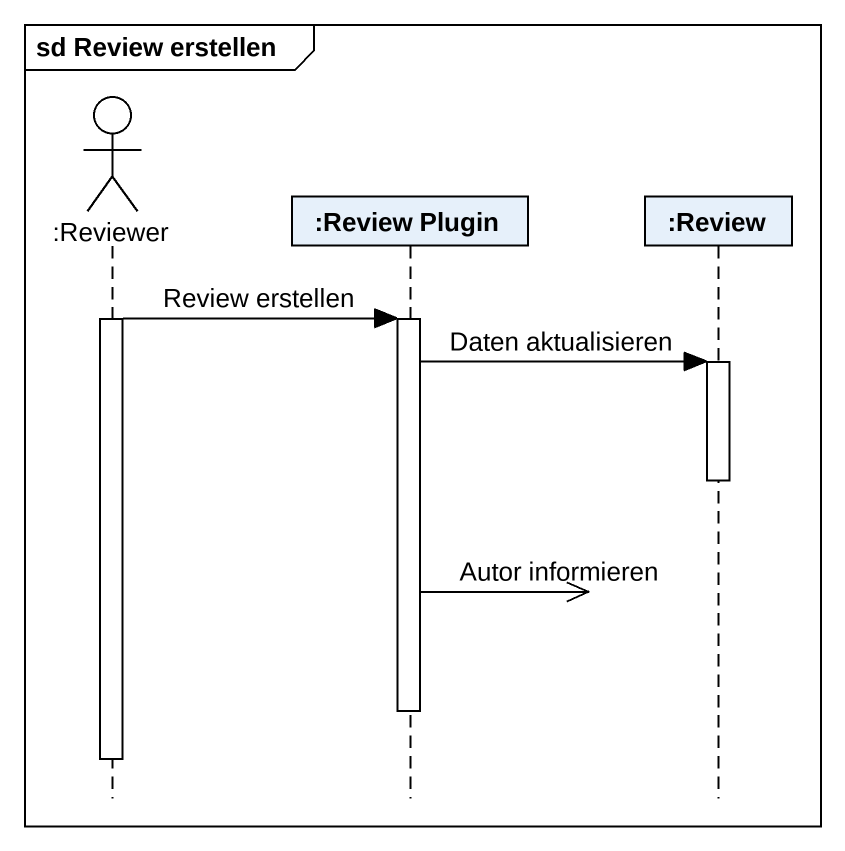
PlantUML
@startuml
mainframe sd Review erstellen
hide footbox
actor ":Reviewer" as Reviewer
participant ":Review Plugin" as Review_Plugin
participant ":Review" as Review

activate Reviewer
Reviewer -> Review_Plugin : Review erstellen
activate Review_Plugin
Review_Plugin -> Review : Daten aktualisieren
activate Review
deactivate Review
Review_Plugin ->> Review_Plugin : Autor informieren
deactivate Review_Plugin
deactivate Reviewer
@enduml
